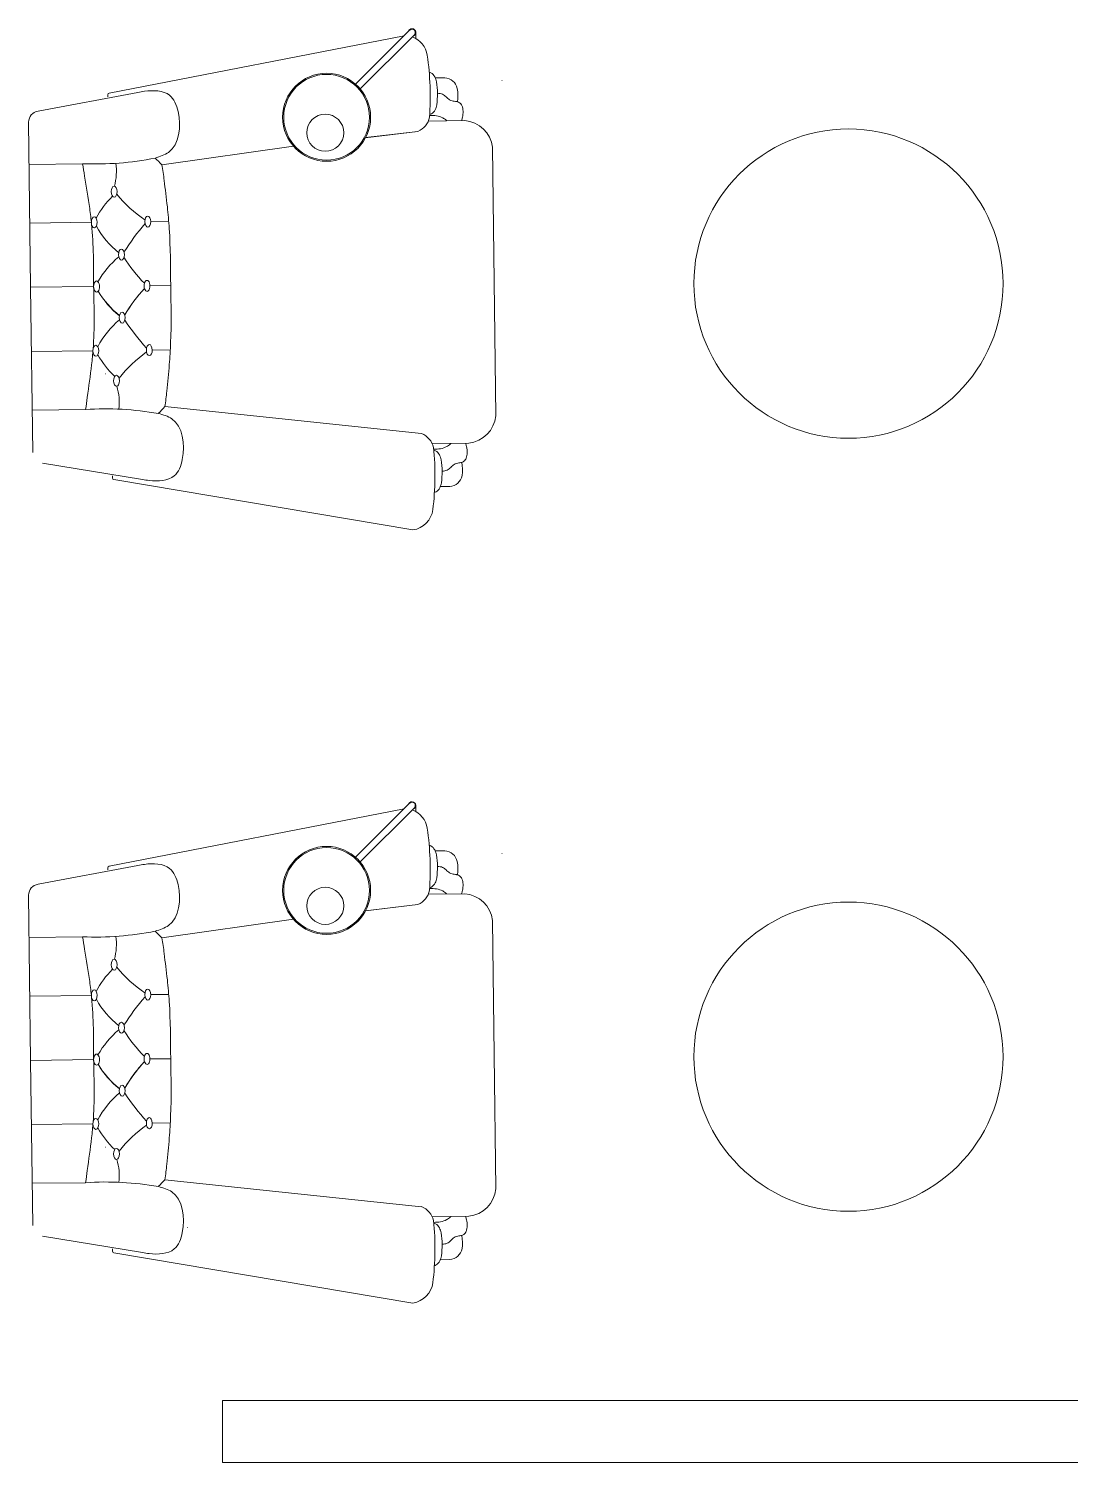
# Model space of a CAD drawing. Header units: centimetres. Extents: x -72470 to -43129, y -18750 to -16337.
# Drawn here: x -47962.7 to -47794.2, y -18522.1 to -18290.3 of the extents above; entities that cross this region are included whole.
import ezdxf

# ---------------------------------------------------------------- set-up
doc = ezdxf.new("R2010")
doc.units = ezdxf.units.CM
doc.header["$MEASUREMENT"] = 0
doc.layers.add('TEFRIS', color=30, linetype='Continuous', lineweight=9)

msp = doc.modelspace()

# ---------------------------------------------------------------- linework, layer by layer
at = {"layer": 'TEFRIS', "color": 0, "linetype": 'Continuous'}
for p, q in [((-47901.97, -18291.4), (-47949.66, -18300.67)), ((-47909.86, -18299.29), (-47901.07, -18290.5)), ((-47909.11, -18300.04), (-47900.31, -18291.26)), ((-47900.08, -18290.86), (-47900.07, -18291.83)), ((-47896.93, -18298.22), (-47895.4, -18298.21)), ((-47896.93, -18298.22), (-47895.4, -18298.21)), ((-47886.13, -18298.64), (-47886.15, -18298.62)), ((-47886.15, -18298.62), (-47886.13, -18298.64)), ((-47945.03, -18300.57), (-47961.16, -18303.6)), ((-47949.87, -18301.28), (-47949.88, -18300.93)), ((-47962.68, -18305.38), (-47962.39, -18332.08)), ((-47898.05, -18305.2), (-47892.16, -18305.13)), ((-47898.05, -18305.2), (-47892.16, -18305.13)), ((-47899.74, -18306.88), (-47908.29, -18307.89)), ((-47899.74, -18306.88), (-47908.2, -18307.88)), ((-47919.86, -18309.26), (-47941.15, -18312.26)), ((-47887.66, -18309.44), (-47887.39, -18331.16)), ((-47887.66, -18309.44), (-47887.39, -18331.16)), ((-47953.98, -18312.09), (-47962.63, -18312.2)), ((-47962.51, -18321.69), (-47952.53, -18321.57)), ((-47952.54, -18321.57), (-47962.51, -18321.69)), ((-47942.95, -18321.45), (-47940.03, -18321.41)), ((-47952.17, -18331.95), (-47962.39, -18332.08)), ((-47952.17, -18331.95), (-47962.39, -18332.08)), ((-47952.17, -18331.95), (-47962.39, -18332.08)), ((-47952.17, -18331.95), (-47962.39, -18332.08)), ((-47952.17, -18331.95), (-47962.39, -18332.08)), ((-47952.17, -18331.95), (-47962.39, -18332.08)), ((-47952.17, -18331.95), (-47962.39, -18332.08)), ((-47952.17, -18331.95), (-47962.39, -18332.08)), ((-47952.17, -18331.95), (-47962.39, -18332.08)), ((-47952.17, -18331.95), (-47962.39, -18332.08)), ((-47952.17, -18331.95), (-47962.39, -18332.08)), ((-47952.17, -18331.95), (-47962.39, -18332.08)), ((-47952.17, -18331.95), (-47962.39, -18332.08)), ((-47952.17, -18331.95), (-47962.39, -18332.08)), ((-47952.17, -18331.95), (-47962.39, -18332.08)), ((-47952.17, -18331.95), (-47962.39, -18332.08)), ((-47962.02, -18358.77), (-47962.39, -18332.08)), ((-47943.06, -18331.84), (-47939.71, -18331.8)), ((-47943.06, -18331.84), (-47939.71, -18331.8)), ((-47943.06, -18331.84), (-47939.71, -18331.8)), ((-47943.06, -18331.84), (-47939.71, -18331.8)), ((-47887.12, -18352.87), (-47887.39, -18331.16)), ((-47887.12, -18352.87), (-47887.39, -18331.16)), ((-47962.26, -18342.46), (-47952.28, -18342.34)), ((-47952.29, -18342.34), (-47962.26, -18342.46)), ((-47942.7, -18342.22), (-47939.77, -18342.19)), ((-47950.24, -18346.09), (-47950.2, -18346.09)), ((-47950.2, -18346.09), (-47950.24, -18346.09)), ((-47953.49, -18351.85), (-47962.14, -18351.95)), ((-47899.14, -18355.73), (-47940.67, -18351.37)), ((-47897.41, -18357.36), (-47891.52, -18357.29)), ((-47944.26, -18363.15), (-47960.46, -18360.51)), ((-47937, -18359.13), (-47936.98, -18359.1)), ((-47936.98, -18359.1), (-47937, -18359.13)), ((-47949.12, -18362.56), (-47949.12, -18362.91)), ((-47900.58, -18371.32), (-47948.89, -18363.17)), ((-47896.11, -18364.31), (-47894.59, -18364.29)), ((-47901.97, -18416.4), (-47949.66, -18425.67)), ((-47909.86, -18424.29), (-47901.07, -18415.5)), ((-47909.11, -18425.04), (-47900.31, -18416.26)), ((-47900.08, -18415.86), (-47900.07, -18416.83)), ((-47896.93, -18423.22), (-47895.4, -18423.21)), ((-47896.93, -18423.22), (-47895.4, -18423.21)), ((-47886.13, -18423.64), (-47886.15, -18423.62)), ((-47886.15, -18423.62), (-47886.13, -18423.64)), ((-47945.03, -18425.57), (-47961.16, -18428.6)), ((-47949.87, -18426.28), (-47949.88, -18425.93)), ((-47962.68, -18430.38), (-47962.39, -18457.08)), ((-47898.05, -18430.2), (-47892.16, -18430.13)), ((-47898.05, -18430.2), (-47892.16, -18430.13)), ((-47899.74, -18431.88), (-47908.29, -18432.89)), ((-47899.74, -18431.88), (-47908.2, -18432.88)), ((-47919.86, -18434.26), (-47941.15, -18437.26)), ((-47887.66, -18434.44), (-47887.39, -18456.16)), ((-47887.66, -18434.44), (-47887.39, -18456.16)), ((-47953.98, -18437.09), (-47962.63, -18437.2)), ((-47962.51, -18446.69), (-47952.53, -18446.57)), ((-47952.54, -18446.57), (-47962.51, -18446.69)), ((-47942.95, -18446.45), (-47940.03, -18446.41)), ((-47887.12, -18477.87), (-47887.39, -18456.16)), ((-47887.12, -18477.87), (-47887.39, -18456.16)), ((-47952.17, -18456.95), (-47962.39, -18457.08)), ((-47952.17, -18456.95), (-47962.39, -18457.08)), ((-47952.17, -18456.95), (-47962.39, -18457.08)), ((-47952.17, -18456.95), (-47962.39, -18457.08)), ((-47952.17, -18456.95), (-47962.39, -18457.08)), ((-47952.17, -18456.95), (-47962.39, -18457.08)), ((-47952.17, -18456.95), (-47962.39, -18457.08)), ((-47952.17, -18456.95), (-47962.39, -18457.08)), ((-47952.17, -18456.95), (-47962.39, -18457.08)), ((-47952.17, -18456.95), (-47962.39, -18457.08)), ((-47952.17, -18456.95), (-47962.39, -18457.08)), ((-47952.17, -18456.95), (-47962.39, -18457.08)), ((-47952.17, -18456.95), (-47962.39, -18457.08)), ((-47952.17, -18456.95), (-47962.39, -18457.08)), ((-47952.17, -18456.95), (-47962.39, -18457.08)), ((-47952.17, -18456.95), (-47962.39, -18457.08)), ((-47962.02, -18483.77), (-47962.39, -18457.08)), ((-47943.06, -18456.84), (-47939.71, -18456.8)), ((-47943.06, -18456.84), (-47939.71, -18456.8)), ((-47943.06, -18456.84), (-47939.71, -18456.8)), ((-47943.06, -18456.84), (-47939.71, -18456.8)), ((-47962.26, -18467.46), (-47952.28, -18467.34)), ((-47952.29, -18467.34), (-47962.26, -18467.46)), ((-47942.7, -18467.22), (-47939.77, -18467.19)), ((-47950.24, -18471.09), (-47950.2, -18471.09)), ((-47950.2, -18471.09), (-47950.24, -18471.09)), ((-47953.49, -18476.85), (-47962.14, -18476.95)), ((-47899.14, -18480.73), (-47940.67, -18476.37)), ((-47937, -18484.13), (-47936.98, -18484.1)), ((-47936.98, -18484.1), (-47937, -18484.13)), ((-47897.41, -18482.36), (-47891.52, -18482.29)), ((-47944.26, -18488.15), (-47960.46, -18485.51)), ((-47949.12, -18487.56), (-47949.12, -18487.91)), ((-47900.58, -18496.32), (-47948.89, -18488.17)), ((-47896.11, -18489.31), (-47894.59, -18489.29)), ((-47931.34, -18512.07), (-47731.34, -18512.07)), ((-47931.34, -18512.07), (-47931.34, -18522.07)), ((-47931.34, -18522.07), (-47731.34, -18522.07))]:
    msp.add_line(p, q, dxfattribs=at)
for centre, radius in [((-47914.5, -18304.59), 7.11), ((-47914.5, -18304.59), 6.93), ((-47914.72, -18307.09), 3), ((-47830.11, -18331.48), 25), ((-47914.5, -18429.59), 7.11), ((-47914.5, -18429.59), 6.93), ((-47914.72, -18432.09), 3), ((-47830.11, -18456.48), 25)]:
    msp.add_circle(centre, radius, dxfattribs=at)
for centre, radius, start, end in [((-47900.69, -18290.87), 0.61, 287.5558, 165.394), ((-47900.69, -18290.88), 0.533, 314.9662, 134.9662), ((-47902.05, -18295.17), 3.88, 9.2911, 68.3644), ((-47944.36, -18301.29), 46.62, 355.9589, 8.3194), ((-47944.36, -18301.29), 46.62, 355.9589, 8.3194), ((-47895.49, -18300.38), 2.17, 11.9033, 87.5815), ((-47895.49, -18300.38), 2.17, 11.9033, 87.5815), ((-47949.61, -18300.93), 0.267, 100.1331, 180.7043), ((-47899.95, -18301.08), 6.68, 351.5022, 9.9063), ((-47899.95, -18301.08), 6.68, 351.5022, 9.9063), ((-47960.9, -18305.36), 1.78, 98.3265, 180.6304), ((-47901, -18303.91), 3.22, 293.111, 348.2068), ((-47901, -18303.91), 3.22, 293.111, 348.2068), ((-47892.6, -18310.09), 4.98, 7.5422, 84.9386), ((-47892.6, -18310.09), 4.98, 7.5422, 84.9386), ((-47951.87, -18263.13), 49.01, 267.5389, 281.359), ((-47958.26, -18313.25), 9.77, 345.2747, 7.1594), ((-47951.89, -18321.87), 14.41, 41.808, 47.8629), ((-47932.1, -18303.59), 21.15, 219.4474, 236.1878), ((-47938.9, -18327.67), 14.52, 134.7045, 152.2957), ((-47914.28, -18347.33), 39.08, 139.1846, 147.5899), ((-47939.05, -18315.14), 14.52, 209.1128, 231.3542), ((-47938.93, -18338.21), 14.37, 129.7428, 150.7648), ((-47927.76, -18315.29), 22.87, 211.4727, 224.9047), ((-47938.93, -18325.34), 14.52, 210.4422, 231.3542), ((-47939.08, -18325.37), 14.37, 210.6437, 231.6657), ((-47927.1, -18348.1), 23.12, 136.7755, 150.1355), ((-47927.35, -18348.01), 22.87, 136.5038, 149.9358), ((-47938.64, -18348.44), 14.52, 130.0543, 152.2957), ((-47914.67, -18315.64), 39.08, 213.8186, 222.224), ((-47931.41, -18359.81), 21.15, 125.2207, 141.9611), ((-47938.8, -18335.91), 14.52, 209.1128, 226.704), ((-47957.8, -18350.8), 9.77, 354.2491, 16.1339), ((-47950.18, -18400.75), 49.01, 80.0496, 93.8697), ((-47951.64, -18342.03), 14.41, 313.5456, 319.6005), ((-47892.08, -18352.34), 4.98, 276.4699, 353.8663), ((-47900.33, -18358.72), 3.22, 13.2017, 68.2975), ((-47943.6, -18362.42), 46.62, 353.0891, 5.4496), ((-47899.21, -18361.53), 6.68, 351.5022, 9.9063), ((-47948.85, -18362.9), 0.267, 180.7043, 261.2754), ((-47894.73, -18362.12), 2.17, 273.827, 349.5052), ((-47901.16, -18367.49), 3.88, 279.319, 352.1174), ((-47900.69, -18415.87), 0.61, 287.5558, 165.394), ((-47900.69, -18415.88), 0.533, 314.9662, 134.9662), ((-47902.05, -18420.17), 3.88, 9.2911, 68.3644), ((-47944.36, -18426.29), 46.62, 355.9589, 8.3194), ((-47944.36, -18426.29), 46.62, 355.9589, 8.3194), ((-47895.49, -18425.38), 2.17, 11.9033, 87.5815), ((-47895.49, -18425.38), 2.17, 11.9033, 87.5815), ((-47949.61, -18425.93), 0.267, 100.1331, 180.7043), ((-47899.95, -18426.08), 6.68, 351.5022, 9.9063), ((-47899.95, -18426.08), 6.68, 351.5022, 9.9063), ((-47960.9, -18430.36), 1.78, 98.3265, 180.6304), ((-47901, -18428.91), 3.22, 293.111, 348.2068), ((-47901, -18428.91), 3.22, 293.111, 348.2068), ((-47892.6, -18435.09), 4.98, 7.5422, 84.9386), ((-47892.6, -18435.09), 4.98, 7.5422, 84.9386), ((-47951.87, -18388.13), 49.01, 267.5389, 281.359), ((-47958.26, -18438.25), 9.77, 345.2747, 7.1594), ((-47951.89, -18446.87), 14.41, 41.808, 47.8629), ((-47938.9, -18452.67), 14.52, 134.7045, 152.2957), ((-47932.1, -18428.59), 21.15, 219.4474, 236.1878), ((-47914.28, -18472.33), 39.08, 139.1846, 147.5899), ((-47939.05, -18440.14), 14.52, 209.1128, 231.3542), ((-47938.93, -18463.21), 14.37, 129.7428, 150.7648), ((-47927.76, -18440.29), 22.87, 211.4727, 224.9047), ((-47938.93, -18450.34), 14.52, 210.4422, 231.3542), ((-47939.08, -18450.37), 14.37, 210.6437, 231.6657), ((-47927.1, -18473.1), 23.12, 136.7755, 150.1355), ((-47927.35, -18473.01), 22.87, 136.5038, 149.9358), ((-47938.64, -18473.44), 14.52, 130.0543, 152.2957), ((-47914.67, -18440.64), 39.08, 213.8186, 222.224), ((-47931.41, -18484.81), 21.15, 125.2207, 141.9611), ((-47938.8, -18460.91), 14.52, 209.1128, 226.704), ((-47957.8, -18475.8), 9.77, 354.2491, 16.1339), ((-47950.18, -18525.75), 49.01, 80.0496, 93.8697), ((-47951.64, -18467.03), 14.41, 313.5456, 319.6005), ((-47892.08, -18477.34), 4.98, 276.4699, 353.8663), ((-47900.33, -18483.72), 3.22, 13.2017, 68.2975), ((-47943.6, -18487.42), 46.62, 353.0891, 5.4496), ((-47899.21, -18486.53), 6.68, 351.5022, 9.9063), ((-47948.85, -18487.9), 0.267, 180.7043, 261.2754), ((-47894.73, -18487.12), 2.17, 273.827, 349.5052), ((-47901.16, -18492.49), 3.88, 279.319, 352.1174)]:
    msp.add_arc(centre, radius, start, end, dxfattribs=at)
at = {"layer": 'TEFRIS', "color": 0, "linetype": 'Continuous', "extrusion": (0, 0, -1)}
for centre, major_axis in [((-47948.85, -18316.61), (-0.011, 0.891)), ((-47952.07, -18321.56), (-0.011, 0.891)), ((-47947.68, -18326.81), (-0.011, 0.891)), ((-47943.17, -18342.23), (0.011, -0.891)), ((-47948.85, -18441.61), (-0.011, 0.891)), ((-47952.07, -18446.56), (-0.011, 0.891)), ((-47947.68, -18451.81), (-0.011, 0.891)), ((-47943.17, -18467.23), (0.011, -0.891))]:
    msp.add_ellipse(centre, major_axis=major_axis, ratio=0.528462, dxfattribs=at)
at = {"layer": 'TEFRIS', "color": 0, "linetype": 'Continuous'}
for centre, major_axis in [((-47943.42, -18321.46), (-0.011, 0.891)), ((-47947.56, -18336.98), (0.011, -0.891)), ((-47951.82, -18342.34), (0.011, -0.891)), ((-47948.48, -18347.2), (0.011, -0.891)), ((-47943.42, -18446.46), (-0.011, 0.891)), ((-47947.56, -18461.98), (0.011, -0.891)), ((-47951.82, -18467.34), (0.011, -0.891)), ((-47948.48, -18472.2), (0.011, -0.891))]:
    msp.add_ellipse(centre, major_axis=major_axis, ratio=0.528462, dxfattribs=at)
at = {"layer": 'TEFRIS', "color": 0, "linetype": 'Continuous', "extrusion": (0, 0, -1)}
for centre, major_axis in [((-47951.7, -18331.95), (-0.011, 0.891)), ((-47951.7, -18331.95), (-0.011, 0.891)), ((-47943.53, -18331.85), (0.011, -0.891)), ((-47943.53, -18331.85), (0.011, -0.891)), ((-47951.7, -18456.95), (-0.011, 0.891)), ((-47951.7, -18456.95), (-0.011, 0.891)), ((-47943.53, -18456.85), (0.011, -0.891)), ((-47943.53, -18456.85), (0.011, -0.891))]:
    msp.add_ellipse(centre, major_axis=major_axis, ratio=0.528462, start_param=4.712389, end_param=7.853982, dxfattribs=at)
at = {"layer": 'TEFRIS', "color": 0, "linetype": 'Continuous'}
for centre, major_axis in [((-47943.53, -18331.85), (-0.011, 0.891)), ((-47943.53, -18331.85), (-0.011, 0.891)), ((-47951.7, -18331.95), (0.011, -0.891)), ((-47951.7, -18331.95), (0.011, -0.891)), ((-47943.53, -18456.85), (-0.011, 0.891)), ((-47943.53, -18456.85), (-0.011, 0.891)), ((-47951.7, -18456.95), (0.011, -0.891)), ((-47951.7, -18456.95), (0.011, -0.891))]:
    msp.add_ellipse(centre, major_axis=major_axis, ratio=0.528462, start_param=4.712389, end_param=7.853982, dxfattribs=at)
for points, knots in [([(-47897.9, -18297.29), (-47897.81, -18297.32), (-47897.44, -18297.46), (-47896.96, -18298.01), (-47896.63, -18299.18), (-47896.59, -18300.09), (-47896.57, -18300.71)], [0.35656, 0.35656, 0.35656, 0.35656, 0.689135, 1.682823, 2.666935, 4.752611, 4.752611, 4.752611, 4.752611]), ([(-47897.9, -18297.29), (-47897.81, -18297.32), (-47897.44, -18297.46), (-47896.96, -18298.01), (-47896.63, -18299.18), (-47896.59, -18300.09), (-47896.57, -18300.71)], [0.35656, 0.35656, 0.35656, 0.35656, 0.689135, 1.682823, 2.666935, 4.752611, 4.752611, 4.752611, 4.752611]), ([(-47897.81, -18304.16), (-47897.72, -18304.13), (-47897.36, -18303.98), (-47896.89, -18303.42), (-47896.59, -18302.24), (-47896.58, -18301.33), (-47896.57, -18300.71)], [0.372389, 0.372389, 0.372389, 0.372389, 0.689135, 1.682823, 2.666935, 4.752611, 4.752611, 4.752611, 4.752611]), ([(-47897.81, -18304.16), (-47897.72, -18304.13), (-47897.36, -18303.98), (-47896.89, -18303.42), (-47896.59, -18302.24), (-47896.58, -18301.33), (-47896.57, -18300.71)], [0.372389, 0.372389, 0.372389, 0.372389, 0.689135, 1.682823, 2.666935, 4.752611, 4.752611, 4.752611, 4.752611]), ([(-47896.57, -18300.71), (-47896.28, -18300.73), (-47895.76, -18300.79), (-47895.14, -18301.27), (-47894.72, -18301.76), (-47894.11, -18301.96), (-47893.68, -18302.01), (-47893.39, -18302.06), (-47893.34, -18302.07)], [0.305843, 0.305843, 0.305843, 0.305843, 1.255346, 2.040427, 2.89202, 3.384438, 4.174918, 4.355007, 4.355007, 4.355007, 4.355007]), ([(-47896.57, -18300.71), (-47896.28, -18300.73), (-47895.76, -18300.79), (-47895.14, -18301.27), (-47894.72, -18301.76), (-47894.11, -18301.96), (-47893.68, -18302.01), (-47893.39, -18302.06), (-47893.34, -18302.07)], [0.305843, 0.305843, 0.305843, 0.305843, 1.255346, 2.040427, 2.89202, 3.384438, 4.174918, 4.355007, 4.355007, 4.355007, 4.355007]), ([(-47893.34, -18302.07), (-47893.22, -18302.11), (-47892.91, -18302.23), (-47892.54, -18302.79), (-47892.39, -18303.62), (-47892.49, -18304.45), (-47892.62, -18304.96), (-47892.7, -18305.14)], [0, 0, 0, 0, 0.427423, 1.095062, 2.135609, 3.247139, 3.888617, 3.888617, 3.888617, 3.888617]), ([(-47893.34, -18302.07), (-47893.22, -18302.11), (-47892.91, -18302.23), (-47892.54, -18302.79), (-47892.39, -18303.62), (-47892.49, -18304.45), (-47892.62, -18304.96), (-47892.7, -18305.14)], [0, 0, 0, 0, 0.427423, 1.095062, 2.135609, 3.247139, 3.888617, 3.888617, 3.888617, 3.888617]), ([(-47897.82, -18304.29), (-47897.07, -18304.28), (-47896.12, -18304.37), (-47895.3, -18304.94), (-47895.1, -18305.14), (-47895.07, -18305.17)], [1.067319, 1.067319, 1.067319, 1.067319, 3.490275, 4.275356, 4.417413, 4.417413, 4.417413, 4.417413]), ([(-47897.82, -18304.29), (-47897.07, -18304.28), (-47896.12, -18304.37), (-47895.3, -18304.94), (-47895.1, -18305.14), (-47895.07, -18305.17)], [1.067319, 1.067319, 1.067319, 1.067319, 3.490275, 4.275356, 4.417413, 4.417413, 4.417413, 4.417413]), ([(-47952.17, -18331.95), (-47952.18, -18328.59), (-47952.18, -18324.37), (-47952.91, -18318.43), (-47953.49, -18315.18), (-47953.86, -18312.76), (-47953.98, -18312.09)], [0, 0, 0, 0, 11.31753, 14.215288, 20.189944, 22.471644, 22.471644, 22.471644, 22.471644]), ([(-47941.15, -18312.26), (-47940.96, -18313.09), (-47940.71, -18315.37), (-47940.25, -18318.8), (-47939.75, -18324.47), (-47939.73, -18328.72), (-47939.71, -18331.8)], [7.842946, 7.842946, 7.842946, 7.842946, 10.726144, 15.564237, 19.542398, 29.913928, 29.913928, 29.913928, 29.913928]), ([(-47952.17, -18331.95), (-47952.09, -18335.32), (-47951.99, -18339.55), (-47952.58, -18345.52), (-47953.07, -18348.78), (-47953.38, -18351.19), (-47953.48, -18351.85)], [0, 0, 0, 0, 11.358421, 14.256179, 20.230836, 22.470635, 22.470635, 22.470635, 22.470635]), ([(-47940.66, -18351.37), (-47940.5, -18350.54), (-47940.3, -18348.28), (-47939.93, -18344.84), (-47939.57, -18339.15), (-47939.65, -18334.89), (-47939.71, -18331.8)], [7.883801, 7.883801, 7.883801, 7.883801, 10.726144, 15.564237, 19.542398, 29.954825, 29.954825, 29.954825, 29.954825]), ([(-47897.15, -18358.27), (-47896.41, -18358.26), (-47895.46, -18358.15), (-47894.65, -18357.55), (-47894.45, -18357.36), (-47894.42, -18357.32)], [1.067319, 1.067319, 1.067319, 1.067319, 3.490275, 4.275356, 4.417413, 4.417413, 4.417413, 4.417413]), ([(-47897.14, -18358.4), (-47897.05, -18358.43), (-47896.69, -18358.57), (-47896.2, -18359.12), (-47895.88, -18360.29), (-47895.84, -18361.2), (-47895.82, -18361.82)], [0.372389, 0.372389, 0.372389, 0.372389, 0.689135, 1.682823, 2.666935, 4.752611, 4.752611, 4.752611, 4.752611]), ([(-47892.62, -18360.38), (-47892.5, -18360.33), (-47892.2, -18360.21), (-47891.84, -18359.64), (-47891.72, -18358.8), (-47891.83, -18357.98), (-47891.98, -18357.47), (-47892.06, -18357.3)], [0, 0, 0, 0, 0.427423, 1.095062, 2.135609, 3.247139, 3.888617, 3.888617, 3.888617, 3.888617]), ([(-47895.82, -18361.82), (-47895.53, -18361.8), (-47895.02, -18361.72), (-47894.4, -18361.22), (-47894, -18360.72), (-47893.39, -18360.5), (-47892.96, -18360.45), (-47892.68, -18360.39), (-47892.62, -18360.38)], [0.305843, 0.305843, 0.305843, 0.305843, 1.255346, 2.040427, 2.89202, 3.384438, 4.174918, 4.355007, 4.355007, 4.355007, 4.355007]), ([(-47897.07, -18365.27), (-47896.97, -18365.24), (-47896.61, -18365.09), (-47896.14, -18364.53), (-47895.84, -18363.35), (-47895.83, -18362.44), (-47895.82, -18361.82)], [0.35656, 0.35656, 0.35656, 0.35656, 0.689135, 1.682823, 2.666935, 4.752611, 4.752611, 4.752611, 4.752611]), ([(-47897.9, -18422.29), (-47897.81, -18422.32), (-47897.44, -18422.46), (-47896.96, -18423.01), (-47896.63, -18424.18), (-47896.59, -18425.09), (-47896.57, -18425.71)], [0.35656, 0.35656, 0.35656, 0.35656, 0.689135, 1.682823, 2.666935, 4.752611, 4.752611, 4.752611, 4.752611]), ([(-47897.9, -18422.29), (-47897.81, -18422.32), (-47897.44, -18422.46), (-47896.96, -18423.01), (-47896.63, -18424.18), (-47896.59, -18425.09), (-47896.57, -18425.71)], [0.35656, 0.35656, 0.35656, 0.35656, 0.689135, 1.682823, 2.666935, 4.752611, 4.752611, 4.752611, 4.752611]), ([(-47897.81, -18429.16), (-47897.72, -18429.13), (-47897.36, -18428.98), (-47896.89, -18428.42), (-47896.59, -18427.24), (-47896.58, -18426.33), (-47896.57, -18425.71)], [0.372389, 0.372389, 0.372389, 0.372389, 0.689135, 1.682823, 2.666935, 4.752611, 4.752611, 4.752611, 4.752611]), ([(-47897.81, -18429.16), (-47897.72, -18429.13), (-47897.36, -18428.98), (-47896.89, -18428.42), (-47896.59, -18427.24), (-47896.58, -18426.33), (-47896.57, -18425.71)], [0.372389, 0.372389, 0.372389, 0.372389, 0.689135, 1.682823, 2.666935, 4.752611, 4.752611, 4.752611, 4.752611]), ([(-47896.57, -18425.71), (-47896.28, -18425.73), (-47895.76, -18425.79), (-47895.14, -18426.27), (-47894.72, -18426.76), (-47894.11, -18426.96), (-47893.68, -18427.01), (-47893.39, -18427.06), (-47893.34, -18427.07)], [0.305843, 0.305843, 0.305843, 0.305843, 1.255346, 2.040427, 2.89202, 3.384438, 4.174918, 4.355007, 4.355007, 4.355007, 4.355007]), ([(-47896.57, -18425.71), (-47896.28, -18425.73), (-47895.76, -18425.79), (-47895.14, -18426.27), (-47894.72, -18426.76), (-47894.11, -18426.96), (-47893.68, -18427.01), (-47893.39, -18427.06), (-47893.34, -18427.07)], [0.305843, 0.305843, 0.305843, 0.305843, 1.255346, 2.040427, 2.89202, 3.384438, 4.174918, 4.355007, 4.355007, 4.355007, 4.355007]), ([(-47893.34, -18427.07), (-47893.22, -18427.11), (-47892.91, -18427.23), (-47892.54, -18427.79), (-47892.39, -18428.62), (-47892.49, -18429.45), (-47892.62, -18429.96), (-47892.7, -18430.14)], [0, 0, 0, 0, 0.427423, 1.095062, 2.135609, 3.247139, 3.888617, 3.888617, 3.888617, 3.888617]), ([(-47893.34, -18427.07), (-47893.22, -18427.11), (-47892.91, -18427.23), (-47892.54, -18427.79), (-47892.39, -18428.62), (-47892.49, -18429.45), (-47892.62, -18429.96), (-47892.7, -18430.14)], [0, 0, 0, 0, 0.427423, 1.095062, 2.135609, 3.247139, 3.888617, 3.888617, 3.888617, 3.888617]), ([(-47897.82, -18429.29), (-47897.07, -18429.28), (-47896.12, -18429.37), (-47895.3, -18429.94), (-47895.1, -18430.14), (-47895.07, -18430.17)], [1.067319, 1.067319, 1.067319, 1.067319, 3.490275, 4.275356, 4.417413, 4.417413, 4.417413, 4.417413]), ([(-47897.82, -18429.29), (-47897.07, -18429.28), (-47896.12, -18429.37), (-47895.3, -18429.94), (-47895.1, -18430.14), (-47895.07, -18430.17)], [1.067319, 1.067319, 1.067319, 1.067319, 3.490275, 4.275356, 4.417413, 4.417413, 4.417413, 4.417413]), ([(-47952.17, -18456.95), (-47952.18, -18453.59), (-47952.18, -18449.37), (-47952.91, -18443.43), (-47953.49, -18440.18), (-47953.86, -18437.76), (-47953.98, -18437.09)], [0, 0, 0, 0, 11.31753, 14.215288, 20.189944, 22.471644, 22.471644, 22.471644, 22.471644]), ([(-47941.15, -18437.26), (-47940.96, -18438.09), (-47940.71, -18440.37), (-47940.25, -18443.8), (-47939.75, -18449.47), (-47939.73, -18453.72), (-47939.71, -18456.8)], [7.842946, 7.842946, 7.842946, 7.842946, 10.726144, 15.564237, 19.542398, 29.913928, 29.913928, 29.913928, 29.913928]), ([(-47952.17, -18456.95), (-47952.09, -18460.32), (-47951.99, -18464.55), (-47952.58, -18470.52), (-47953.07, -18473.78), (-47953.38, -18476.19), (-47953.48, -18476.85)], [0, 0, 0, 0, 11.358421, 14.256179, 20.230836, 22.470635, 22.470635, 22.470635, 22.470635]), ([(-47940.66, -18476.37), (-47940.5, -18475.54), (-47940.3, -18473.28), (-47939.93, -18469.84), (-47939.57, -18464.15), (-47939.65, -18459.89), (-47939.71, -18456.8)], [7.883801, 7.883801, 7.883801, 7.883801, 10.726144, 15.564237, 19.542398, 29.954825, 29.954825, 29.954825, 29.954825]), ([(-47897.15, -18483.27), (-47896.41, -18483.26), (-47895.46, -18483.15), (-47894.65, -18482.55), (-47894.45, -18482.36), (-47894.42, -18482.32)], [1.067319, 1.067319, 1.067319, 1.067319, 3.490275, 4.275356, 4.417413, 4.417413, 4.417413, 4.417413]), ([(-47897.14, -18483.4), (-47897.05, -18483.43), (-47896.69, -18483.57), (-47896.2, -18484.12), (-47895.88, -18485.29), (-47895.84, -18486.2), (-47895.82, -18486.82)], [0.372389, 0.372389, 0.372389, 0.372389, 0.689135, 1.682823, 2.666935, 4.752611, 4.752611, 4.752611, 4.752611]), ([(-47892.62, -18485.38), (-47892.5, -18485.33), (-47892.2, -18485.21), (-47891.84, -18484.64), (-47891.72, -18483.8), (-47891.83, -18482.98), (-47891.98, -18482.47), (-47892.06, -18482.3)], [0, 0, 0, 0, 0.427423, 1.095062, 2.135609, 3.247139, 3.888617, 3.888617, 3.888617, 3.888617]), ([(-47895.82, -18486.82), (-47895.53, -18486.8), (-47895.02, -18486.72), (-47894.4, -18486.22), (-47894, -18485.72), (-47893.39, -18485.5), (-47892.96, -18485.45), (-47892.68, -18485.39), (-47892.62, -18485.38)], [0.305843, 0.305843, 0.305843, 0.305843, 1.255346, 2.040427, 2.89202, 3.384438, 4.174918, 4.355007, 4.355007, 4.355007, 4.355007]), ([(-47897.07, -18490.27), (-47896.97, -18490.24), (-47896.61, -18490.09), (-47896.14, -18489.53), (-47895.84, -18488.35), (-47895.83, -18487.44), (-47895.82, -18486.82)], [0.35656, 0.35656, 0.35656, 0.35656, 0.689135, 1.682823, 2.666935, 4.752611, 4.752611, 4.752611, 4.752611])]:
    msp.add_open_spline(points, degree=3, knots=knots, dxfattribs=at)
for points in [[(-47942.22, -18311.18), (-47940.05, -18310.26), (-47938.53, -18303.66), (-47939.9, -18301.03), (-47943.95, -18300.38), (-47945.03, -18300.57)], [(-47941.71, -18352.47), (-47939.53, -18353.34), (-47937.84, -18359.9), (-47939.14, -18362.57), (-47943.18, -18363.32), (-47944.26, -18363.15)], [(-47942.22, -18436.18), (-47940.05, -18435.26), (-47938.53, -18428.66), (-47939.9, -18426.03), (-47943.95, -18425.38), (-47945.03, -18425.57)], [(-47941.71, -18477.47), (-47939.53, -18478.34), (-47937.84, -18484.9), (-47939.14, -18487.57), (-47943.18, -18488.32), (-47944.26, -18488.15)]]:
    msp.add_spline(points, degree=3, dxfattribs=at)

doc.saveas('drawing.dxf')
